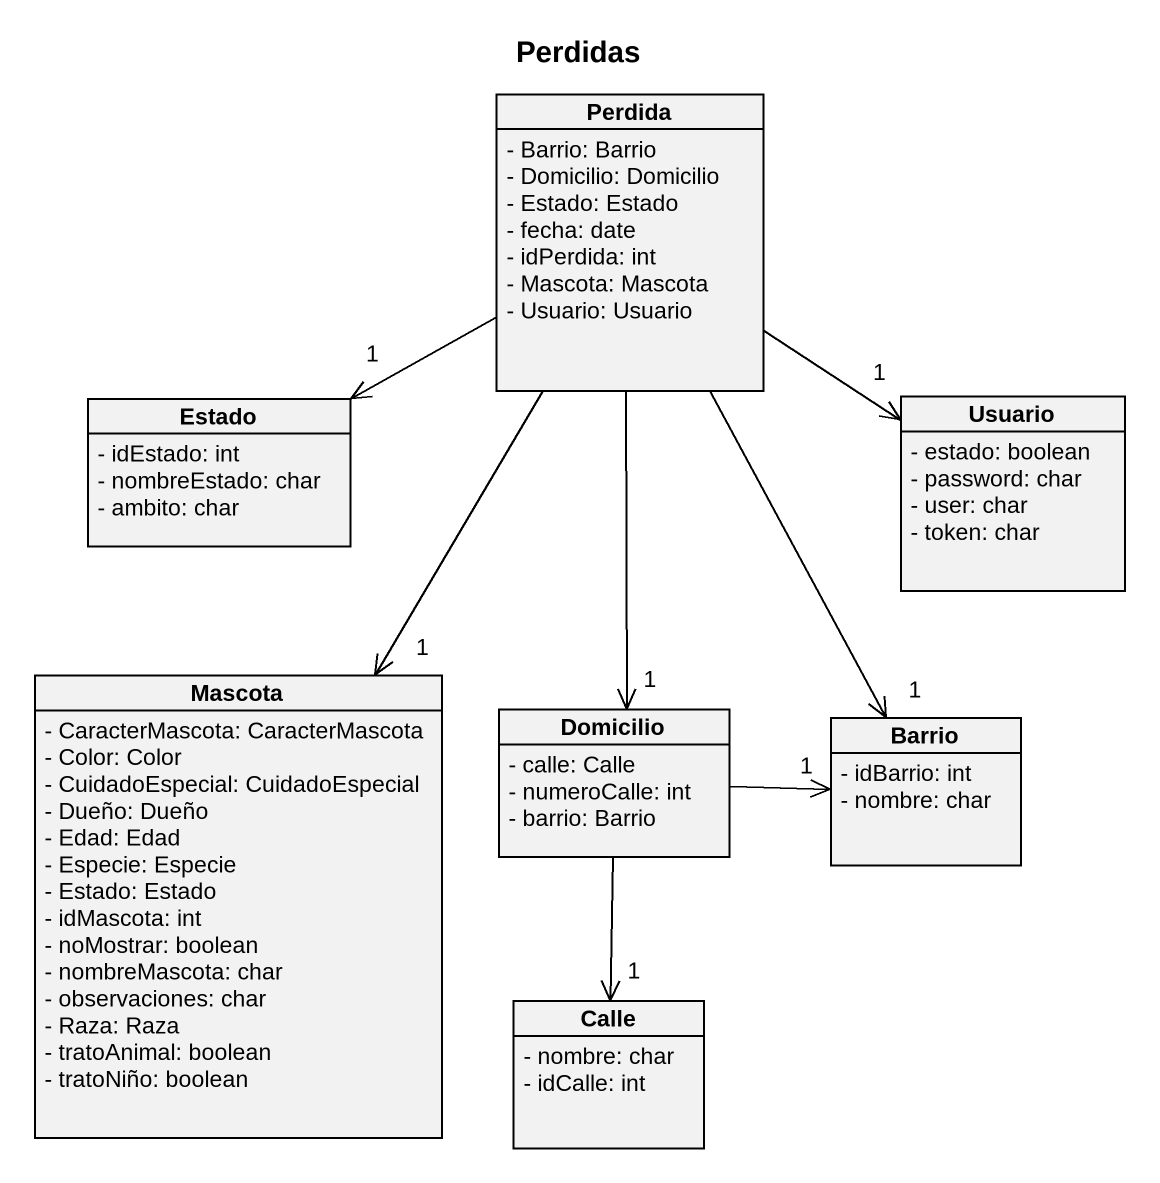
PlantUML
@startuml
title Perdidas
hide circle
hide empty members
skinparam classAttributeIconSize 0
class Perdida {
  - Barrio: Barrio
  - Domicilio: Domicilio
  - Estado: Estado
  - fecha: date
  - idPerdida: int
  - Mascota: Mascota
  - Usuario: Usuario
}
class Estado {
  - idEstado: int
  - nombreEstado: char
  - ambito: char
}
class Usuario {
  - estado: boolean
  - password: char
  - user: char
  - token: char
}
class Mascota {
  - CaracterMascota: CaracterMascota
  - Color: Color
  - CuidadoEspecial: CuidadoEspecial
  - Dueño: Dueño
  - Edad: Edad
  - Especie: Especie
  - Estado: Estado
  - idMascota: int
  - noMostrar: boolean
  - nombreMascota: char
  - observaciones: char
  - Raza: Raza
  - tratoAnimal: boolean
  - tratoNiño: boolean
}
class Domicilio {
  - calle: Calle
  - numeroCalle: int
  - barrio: Barrio
}
class Barrio {
  - idBarrio: int
  - nombre: char
}
class Calle {
  - nombre: char
  - idCalle: int
}
Perdida -left-> "1" Estado
Perdida --> "1" Usuario
Perdida --> "1" Mascota
Perdida --> "1" Domicilio
Perdida --> "1" Barrio
Domicilio -right-> "1" Barrio
Domicilio --> "1" Calle
@enduml
